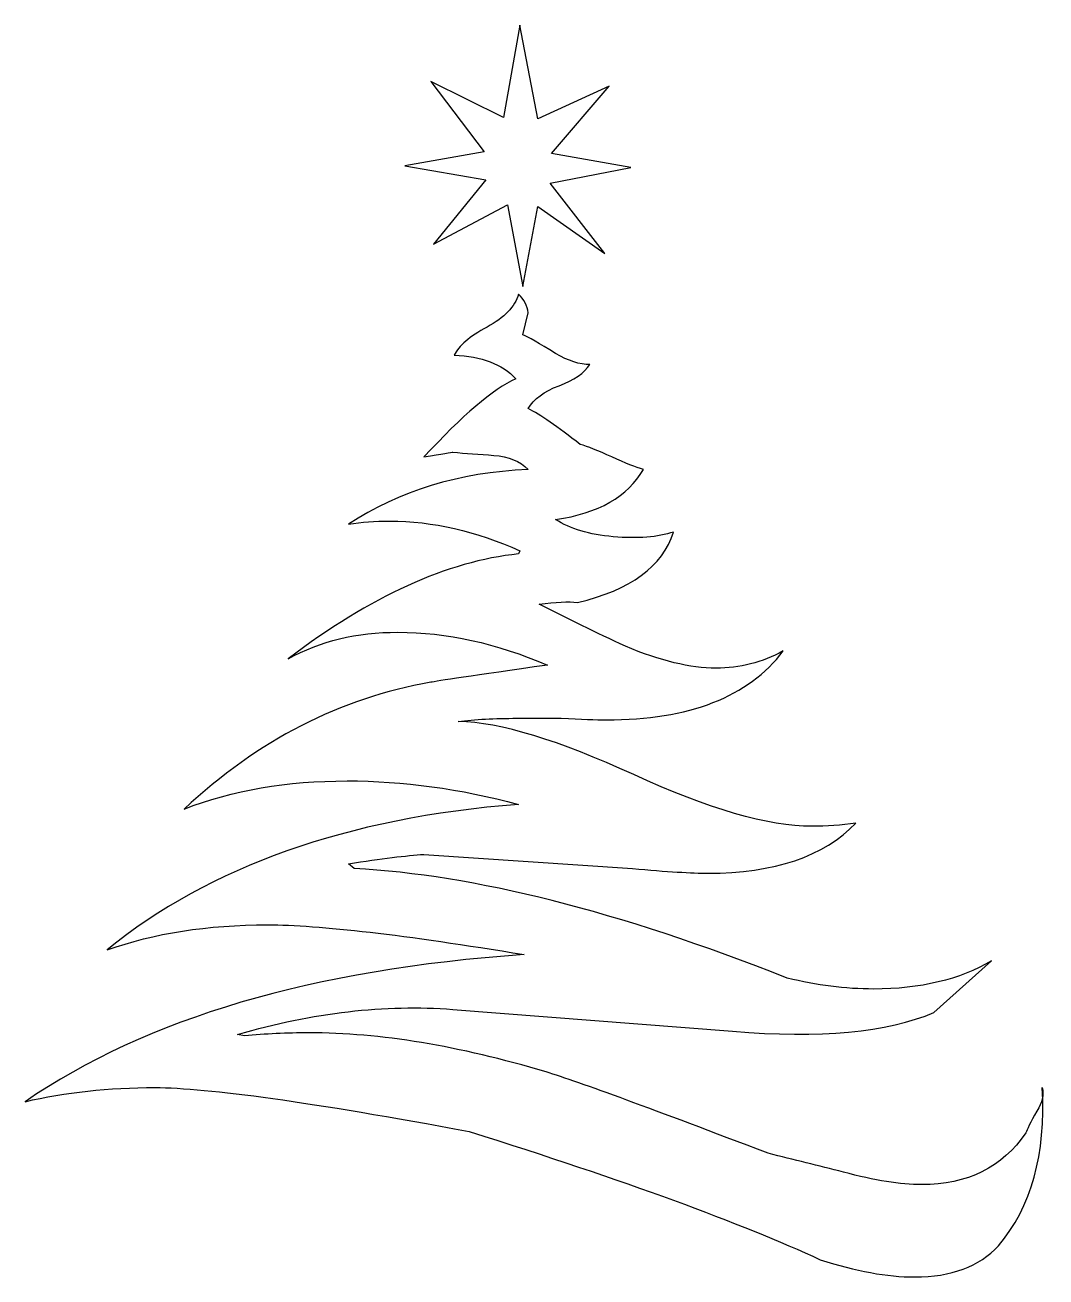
# Model space of a CAD drawing. Header units: centimetres. Extents: x -12.8 to 12.6, y -15.4 to 15.8.
import ezdxf

# ---------------------------------------------------------------- set-up
doc = ezdxf.new("R2010")
doc.units = ezdxf.units.CM
doc.header["$MEASUREMENT"] = 0
doc.layers.add('Layer 1', color=7, linetype='Continuous')

msp = doc.modelspace()

# ---------------------------------------------------------------- linework, layer by layer
at = {"layer": 'Layer 1'}
for points, knots in [([(1.67393, 10.10119), (1.67393, 10.10119), (0.00166, 11.26888), (0.00166, 11.26888), (0.00166, 11.26888), (0.00166, 11.26888), (-0.3732, 9.28392), (-0.3732, 9.28392), (-0.3732, 9.28392), (-0.3732, 9.28392), (-0.74909, 11.30808), (-0.74909, 11.30808), (-0.74909, 11.30808), (-0.74909, 11.30808), (-2.59109, 10.3352), (-2.59109, 10.3352), (-2.59109, 10.3352), (-2.59109, 10.3352), (-1.29471, 11.93053), (-1.29471, 11.93053), (-1.29471, 11.93053), (-1.29471, 11.93053), (-3.30748, 12.28095), (-3.30748, 12.28095), (-3.30748, 12.28095), (-3.30748, 12.28095), (-1.32908, 12.63138), (-1.32908, 12.63138), (-1.32908, 12.63138), (-1.32908, 12.63138), (-2.65981, 14.38351), (-2.65981, 14.38351), (-2.65981, 14.38351), (-2.65981, 14.38351), (-0.85114, 13.48784), (-0.85114, 13.48784), (-0.85114, 13.48784), (-0.85114, 13.48784), (-0.44192, 15.78402), (-0.44192, 15.78402), (-0.44192, 15.78402), (-0.44192, 15.78402), (0.00166, 13.44864), (0.00166, 13.44864), (0.00166, 13.44864), (0.00166, 13.44864), (1.77597, 14.26591), (1.77597, 14.26591), (1.77597, 14.26591), (1.77597, 14.26591), (0.34319, 12.59218), (0.34319, 12.59218), (0.34319, 12.59218), (0.34319, 12.59218), (2.3216, 12.24294), (2.3216, 12.24294), (2.3216, 12.24294), (2.3216, 12.24294), (0.30883, 11.85332), (0.30883, 11.85332), (0.30883, 11.85332), (0.30883, 11.85332), (1.67393, 10.10119), (1.67393, 10.10119)], [0, 0, 0, 0, 0.05882353, 0.05882353, 0.05882353, 0.05882353, 0.11764706, 0.11764706, 0.11764706, 0.11764706, 0.17647059, 0.17647059, 0.17647059, 0.17647059, 0.23529412, 0.23529412, 0.23529412, 0.23529412, 0.29411765, 0.29411765, 0.29411765, 0.29411765, 0.35294118, 0.35294118, 0.35294118, 0.35294118, 0.41176471, 0.41176471, 0.41176471, 0.41176471, 0.47058824, 0.47058824, 0.47058824, 0.47058824, 0.52941176, 0.52941176, 0.52941176, 0.52941176, 0.58823529, 0.58823529, 0.58823529, 0.58823529, 0.64705882, 0.64705882, 0.64705882, 0.64705882, 0.70588235, 0.70588235, 0.70588235, 0.70588235, 0.76470588, 0.76470588, 0.76470588, 0.76470588, 0.82352941, 0.82352941, 0.82352941, 0.82352941, 0.88235294, 0.88235294, 0.88235294, 0.88235294, 1, 1, 1, 1]), ([(-0.23679, 8.62227), (-0.23679, 8.62227), (-0.3732, 8.07703), (-0.3732, 8.07703), (-0.3732, 8.07703), (-0.23715, 8.02554), (0.03566, 7.86992), (0.44524, 7.6102), (0.44524, 7.6102), (0.76385, 7.42882), (1.04812, 7.33815), (1.29803, 7.33817), (1.29803, 7.33817), (1.16196, 7.13067), (0.90616, 6.95545), (0.53062, 6.81253), (0.53062, 6.81253), (0.15506, 6.66957), (-0.10074, 6.48129), (-0.23679, 6.24769), (-0.23679, 6.24769), (0.05892, 6.09246), (0.49104, 5.7943), (1.05958, 5.35322), (1.05958, 5.35322), (1.24144, 5.30093), (1.50297, 5.19699), (1.84418, 5.0414), (1.84418, 5.0414), (2.18535, 4.88577), (2.44688, 4.78183), (2.62877, 4.72958), (2.62877, 4.72958), (2.2421, 4.05484), (1.51426, 3.63988), (0.44524, 3.48468), (0.44524, 3.48468), (0.80967, 3.25104), (1.28726, 3.1081), (1.87802, 3.05585), (1.87802, 3.05585), (2.49235, 3.00436), (2.99285, 3.04356), (3.37952, 3.17345), (3.37952, 3.17345), (3.10669, 2.31658), (2.31082, 1.73253), (0.9919, 1.42133), (0.9919, 1.42133), (0.7642, 1.44744), (0.44557, 1.43438), (0.03602, 1.38213), (0.03602, 1.38213), (0.74129, 1.01862), (1.45768, 0.66859), (2.18519, 0.33204), (2.18519, 0.33204), (3.05012, -0.03147), (3.80087, -0.21322), (4.43745, -0.2132), (4.43745, -0.2132), (5.02887, -0.21322), (5.58629, -0.07067), (6.10972, 0.21444), (6.10972, 0.21444), (5.24545, -0.92753), (3.77831, -1.49851), (1.70829, -1.49849), (1.70829, -1.49849), (1.45768, -1.49851), (1.08213, -1.48544), (0.58164, -1.45929), (0.58164, -1.45929), (0.10404, -1.45931), (-0.25971, -1.45931), (-0.5096, -1.45929), (-0.5096, -1.45929), (-1.07814, -1.45931), (-1.56719, -1.48504), (-1.97674, -1.5365), (-1.97674, -1.5365), (-0.93063, -1.56265), (0.52505, -2.00395), (2.39032, -2.8604), (2.39032, -2.8604), (4.25555, -3.71688), (5.73415, -4.14511), (6.82611, -4.1451), (6.82611, -4.1451), (7.18983, -4.14511), (7.55358, -4.11897), (7.91735, -4.0667), (7.91735, -4.0667), (7.12181, -4.89743), (5.89346, -5.31279), (4.23232, -5.31278), (4.23232, -5.31278), (3.84564, -5.31279), (3.22019, -5.27399), (2.35596, -5.19637), (2.35596, -5.19637), (2.35596, -5.19637), (-2.83058, -4.84595), (-2.83058, -4.84595), (-2.83058, -4.84595), (-3.26237, -4.8713), (-3.88782, -4.94891), (-4.70694, -5.07877), (-4.70694, -5.07877), (-4.70694, -5.07877), (-4.57053, -5.19637), (-4.57053, -5.19637), (-4.57053, -5.19637), (-1.59045, -5.3516), (2.00365, -6.25954), (6.21176, -7.92019), (6.21176, -7.92019), (6.93993, -8.10234), (7.65632, -8.19341), (8.36093, -8.1934), (8.36093, -8.1934), (9.52157, -8.19341), (10.49966, -7.95979), (11.29521, -7.49255), (11.29521, -7.49255), (11.29521, -7.49255), (9.86243, -8.77665), (9.86243, -8.77665), (9.86243, -8.77665), (8.70244, -9.27003), (7.03052, -9.42564), (4.84666, -9.24349), (4.84666, -9.24349), (4.84666, -9.24349), (-2.11315, -8.69944), (-2.11315, -8.69944), (-2.11315, -8.69944), (-3.79653, -8.56957), (-5.5823, -8.77706), (-7.47045, -9.32189), (-7.47045, -9.32189), (-7.47045, -9.32189), (-7.29969, -9.36109), (-7.29969, -9.36109), (-7.29969, -9.36109), (-6.77628, -9.30883), (-6.24177, -9.2827), (-5.69614, -9.28269), (-5.69614, -9.28269), (-3.92183, -9.2827), (-1.95419, -9.60699), (0.20679, -10.25557), (0.20679, -10.25557), (1.04812, -10.51532), (2.89046, -11.19004), (5.73382, -12.27972), (5.73382, -12.27972), (6.37105, -12.43573), (6.99651, -12.59174), (7.61018, -12.74775), (7.61018, -12.74775), (8.38416, -12.95523), (9.03252, -13.05897), (9.55526, -13.05897), (9.55526, -13.05897), (10.69299, -13.05897), (11.55759, -12.63054), (12.14905, -11.77368), (12.14905, -11.77368), (12.17124, -11.69608), (12.26217, -11.51473), (12.42186, -11.22963), (12.42186, -11.22963), (12.55789, -11.02136), (12.60336, -10.82655), (12.55827, -10.64519), (12.55827, -10.64519), (12.64918, -12.30586), (12.28508, -13.61649), (11.46598, -14.57709), (11.46598, -14.57709), (10.98836, -15.09579), (10.29454, -15.35515), (9.38449, -15.35515), (9.38449, -15.35515), (8.7021, -15.35515), (7.91733, -15.2126), (7.03019, -14.92751), (7.03019, -14.92751), (5.07399, -14.01918), (2.16261, -12.95523), (-1.70393, -11.73567), (-1.70393, -11.73567), (-5.61632, -11.00869), (-8.22086, -10.6452), (-9.51758, -10.64519), (-9.51758, -10.64519), (-10.67755, -10.6452), (-11.75803, -10.76201), (-12.75904, -10.99562), (-12.75904, -10.99562), (-9.73382, -8.92), (-5.59376, -7.70044), (-0.33883, -7.33694), (-0.33883, -7.33694), (-3.31894, -6.84358), (-5.4459, -6.5969), (-6.7197, -6.59689), (-6.7197, -6.59689), (-8.22121, -6.5969), (-9.55194, -6.80438), (-10.71191, -7.21934), (-10.71191, -7.21934), (-8.16429, -5.14372), (-4.75241, -3.93723), (-0.47628, -3.59986), (-0.47628, -3.59986), (-1.93198, -3.21104), (-3.35365, -3.01662), (-4.7413, -3.01661), (-4.7413, -3.01661), (-6.24212, -3.01662), (-7.59541, -3.24984), (-8.80119, -3.71627), (-8.80119, -3.71627), (-6.95885, -2.00415), (-4.91173, -0.95327), (-2.65981, -0.56363), (-2.65981, -0.56363), (-2.54598, -0.53751), (-1.57899, -0.39496), (0.24115, -0.13599), (0.24115, -0.13599), (-1.03268, 0.40884), (-2.27247, 0.68126), (-3.47825, 0.68127), (-3.47825, 0.68127), (-4.50216, 0.68126), (-5.41223, 0.46071), (-6.20844, 0.01962), (-6.20844, 0.01962), (-4.16063, 1.57652), (-2.24991, 2.44605), (-0.47628, 2.62821), (-0.47628, 2.62821), (-0.47628, 2.62821), (-0.44192, 2.70543), (-0.44192, 2.70543), (-0.44192, 2.70543), (-1.53387, 3.19878), (-2.61435, 3.44546), (-3.68338, 3.44548), (-3.68338, 3.44548), (-4.04713, 3.44546), (-4.38832, 3.41933), (-4.70694, 3.36708), (-4.70694, 3.36708), (-3.45604, 4.19778), (-1.96599, 4.65195), (-0.23679, 4.72958), (-0.23679, 4.72958), (-0.44158, 4.93704), (-0.72602, 5.05385), (-1.09011, 5.08001), (-1.09011, 5.08001), (-1.45421, 5.10612), (-1.79523, 5.13225), (-2.11315, 5.15841), (-2.11315, 5.15841), (-2.13607, 5.15839), (-2.37521, 5.11918), (-2.83058, 5.04081), (-2.83058, 5.04081), (-1.87471, 6.07899), (-1.11251, 6.72797), (-0.54396, 6.98775), (-0.54396, 6.98775), (-0.88551, 7.35122), (-1.39746, 7.54563), (-2.07983, 7.571), (-2.07983, 7.571), (-1.96599, 7.80459), (-1.69301, 8.03821), (-1.26087, 8.27185), (-1.26087, 8.27185), (-0.82876, 8.50544), (-0.56723, 8.77786), (-0.47628, 9.08911), (-0.47628, 9.08911), (-0.33954, 8.95921), (-0.25971, 8.8036), (-0.23679, 8.62227), (-0.23679, 8.62227), (-0.23679, 8.62227), (-0.23679, 8.62227), (-0.23679, 8.62227)], [0, 0, 0, 0, 0.01333333, 0.01333333, 0.01333333, 0.01333333, 0.02666667, 0.02666667, 0.02666667, 0.02666667, 0.04, 0.04, 0.04, 0.04, 0.05333333, 0.05333333, 0.05333333, 0.05333333, 0.06666667, 0.06666667, 0.06666667, 0.06666667, 0.08, 0.08, 0.08, 0.08, 0.09333333, 0.09333333, 0.09333333, 0.09333333, 0.10666667, 0.10666667, 0.10666667, 0.10666667, 0.12, 0.12, 0.12, 0.12, 0.13333333, 0.13333333, 0.13333333, 0.13333333, 0.14666667, 0.14666667, 0.14666667, 0.14666667, 0.16, 0.16, 0.16, 0.16, 0.17333333, 0.17333333, 0.17333333, 0.17333333, 0.18666667, 0.18666667, 0.18666667, 0.18666667, 0.2, 0.2, 0.2, 0.2, 0.21333333, 0.21333333, 0.21333333, 0.21333333, 0.22666667, 0.22666667, 0.22666667, 0.22666667, 0.24, 0.24, 0.24, 0.24, 0.25333333, 0.25333333, 0.25333333, 0.25333333, 0.26666667, 0.26666667, 0.26666667, 0.26666667, 0.28, 0.28, 0.28, 0.28, 0.29333333, 0.29333333, 0.29333333, 0.29333333, 0.30666667, 0.30666667, 0.30666667, 0.30666667, 0.32, 0.32, 0.32, 0.32, 0.33333333, 0.33333333, 0.33333333, 0.33333333, 0.34666667, 0.34666667, 0.34666667, 0.34666667, 0.36, 0.36, 0.36, 0.36, 0.37333333, 0.37333333, 0.37333333, 0.37333333, 0.38666667, 0.38666667, 0.38666667, 0.38666667, 0.4, 0.4, 0.4, 0.4, 0.41333333, 0.41333333, 0.41333333, 0.41333333, 0.42666667, 0.42666667, 0.42666667, 0.42666667, 0.44, 0.44, 0.44, 0.44, 0.45333333, 0.45333333, 0.45333333, 0.45333333, 0.46666667, 0.46666667, 0.46666667, 0.46666667, 0.48, 0.48, 0.48, 0.48, 0.49333333, 0.49333333, 0.49333333, 0.49333333, 0.50666667, 0.50666667, 0.50666667, 0.50666667, 0.52, 0.52, 0.52, 0.52, 0.53333333, 0.53333333, 0.53333333, 0.53333333, 0.54666667, 0.54666667, 0.54666667, 0.54666667, 0.56, 0.56, 0.56, 0.56, 0.57333333, 0.57333333, 0.57333333, 0.57333333, 0.58666667, 0.58666667, 0.58666667, 0.58666667, 0.6, 0.6, 0.6, 0.6, 0.61333333, 0.61333333, 0.61333333, 0.61333333, 0.62666667, 0.62666667, 0.62666667, 0.62666667, 0.64, 0.64, 0.64, 0.64, 0.65333333, 0.65333333, 0.65333333, 0.65333333, 0.66666667, 0.66666667, 0.66666667, 0.66666667, 0.68, 0.68, 0.68, 0.68, 0.69333333, 0.69333333, 0.69333333, 0.69333333, 0.70666667, 0.70666667, 0.70666667, 0.70666667, 0.72, 0.72, 0.72, 0.72, 0.73333333, 0.73333333, 0.73333333, 0.73333333, 0.74666667, 0.74666667, 0.74666667, 0.74666667, 0.76, 0.76, 0.76, 0.76, 0.77333333, 0.77333333, 0.77333333, 0.77333333, 0.78666667, 0.78666667, 0.78666667, 0.78666667, 0.8, 0.8, 0.8, 0.8, 0.81333333, 0.81333333, 0.81333333, 0.81333333, 0.82666667, 0.82666667, 0.82666667, 0.82666667, 0.84, 0.84, 0.84, 0.84, 0.85333333, 0.85333333, 0.85333333, 0.85333333, 0.86666667, 0.86666667, 0.86666667, 0.86666667, 0.88, 0.88, 0.88, 0.88, 0.89333333, 0.89333333, 0.89333333, 0.89333333, 0.90666667, 0.90666667, 0.90666667, 0.90666667, 0.92, 0.92, 0.92, 0.92, 0.93333333, 0.93333333, 0.93333333, 0.93333333, 0.94666667, 0.94666667, 0.94666667, 0.94666667, 0.96, 0.96, 0.96, 0.96, 0.97333333, 0.97333333, 0.97333333, 0.97333333, 1, 1, 1, 1])]:
    msp.add_open_spline(points, degree=3, knots=knots, dxfattribs=at)

doc.saveas('drawing.dxf')
